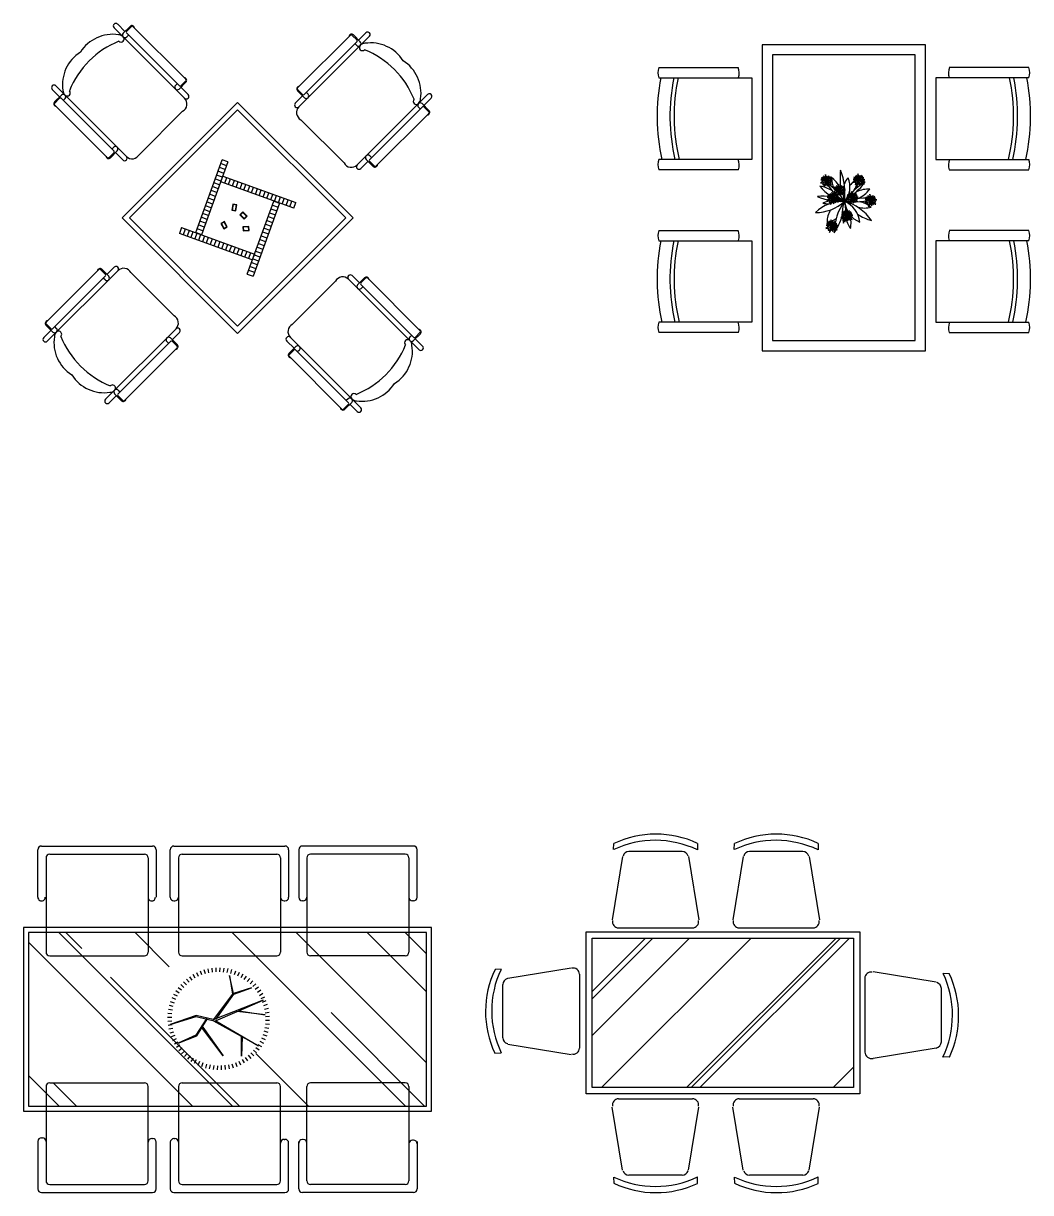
# Model space of a CAD drawing. Header units: millimetres. Extents: x 42 to 19556, y 853 to 17555.
# Drawn here: x 7115 to 12050, y 11644 to 17375 of the extents above; entities that cross this region are included whole.
import ezdxf

# ---------------------------------------------------------------- set-up
doc = ezdxf.new("R2010")
doc.units = ezdxf.units.MM

msp = doc.modelspace()

# ---------------------------------------------------------------- hatches: boundary and pattern name
at = {"true_color": 0x000000}
h = msp.add_hatch(dxfattribs=at)
h.set_pattern_fill('AR-RROOF', color=18, scale=600, angle=-45, style=0)
h.set_pattern_definition([(315, (26861.5, 62923.3), (1357.645, -509.117), [9000, -1200, 3000, -600]), (315, (27637.9, 62571.2), (140.007, 988.535), [1800, -198, 3600, -450]), (315, (27434.25, 63071.8), (2490.43, -1921.9162), [4800, -840, 2400, -600])])
h.paths.add_polyline_path([(7140.4, 12068.5), (9090.4, 12068.5), (9090.4, 12918.5), (7140.4, 12918.5)])
h = msp.add_hatch(dxfattribs=at)
h.set_pattern_fill('AR-RROOF', color=18, scale=20, angle=45, style=0)
h.set_pattern_definition([(45, (-17254.35, 23334.4), (431.052, 1149.473), [7620, -1016, 2540, -508]), (45, (-16956.2, 23991.7), (-836.96, 118.54), [1524, -167.64, 3048, -381]), (45, (-17380.07, 23819.3), (1627.2224, 2108.564), [4064, -711.2, 2032, -508])])
h.paths.add_polyline_path([(9902.2, 12891.7), (9902.2, 12158.8), (11183, 12158.8), (11183, 12891.7)])

# ---------------------------------------------------------------- linework, layer by layer
at = {"color": 18, "true_color": 0x000000}
for p, q in [((7577.3, 17371), (7613.2, 17335.1)), ((7905.1, 17007.9), (7559.6, 17353.4)), ((7604.3, 17326.3), (7638.3, 17360.2)), ((7620.4, 17335), (7645.1, 17359.7)), ((7879.6, 17068.7), (7620.4, 17327.9)), ((7622, 17308.6), (7630.9, 17317.4)), ((7911.5, 17100.5), (7652.2, 17359.7)), ((8459, 17058.5), (8718.2, 17317.7)), ((8465.3, 16965.8), (8810.8, 17311.3)), ((8750, 17293), (8725.2, 17317.7)), ((8766, 17284.3), (8732.1, 17318.2)), ((8793.1, 17329), (8757.2, 17293.1)), ((8490.8, 17026.6), (8750, 17285.9)), ((8748.4, 17266.6), (8739.5, 17275.4)), ((10229, 17157.7), (10618.4, 17157.7)), ((12041.3, 17157.7), (11651.9, 17157.7)), ((7860.3, 17070.3), (7869.2, 17079.2)), ((7878, 17052.6), (7912, 17086.6)), ((7886.7, 17068.7), (7911.5, 17093.5)), ((10228.3, 17107.7), (10684.4, 17107.7)), ((10684.4, 17107.7), (10684.4, 16707.7)), ((11585.9, 17107.7), (11585.9, 16707.7)), ((12042, 17107.7), (11585.9, 17107.7)), ((7257, 17050.7), (7292.9, 17014.8)), ((7301.7, 17023.6), (7267.8, 16989.7)), ((7620.2, 16722.9), (7274.6, 17068.4)), ((7922.8, 17025.6), (7886.9, 17061.5)), ((8492.4, 17010.6), (8458.5, 17044.5)), ((8483.7, 17026.6), (8459, 17051.4)), ((8510.1, 17028.3), (8501.2, 17037.1)), ((8750.3, 16680.9), (9095.8, 17026.4)), ((7293, 17007.6), (7268.3, 16982.8)), ((7527.5, 16716.5), (7268.3, 16975.7)), ((7559.4, 16748.4), (7300.1, 17007.6)), ((7319.4, 17005.9), (7310.6, 16997.1)), ((8165, 16986.7), (7599.3, 16421)), ((8730.6, 16421), (8165, 16986.7)), ((8447.7, 16983.5), (8483.6, 17019.4)), ((8811.1, 16706.3), (9070.3, 16965.6)), ((9051, 16964), (9059.9, 16955.1)), ((9068.7, 16981.6), (9102.6, 16947.7)), ((9077.4, 16965.6), (9102.2, 16940.8)), ((9113.5, 17008.7), (9077.5, 16972.8)), ((7683.8, 16732.5), (7895.5, 16944.2)), ((8843, 16674.5), (9102.2, 16933.8)), ((8475, 16902.2), (8686.7, 16690.5)), ((7559.4, 16741.3), (7534.6, 16716.5)), ((7575.4, 16750), (7541.5, 16716)), ((7557.7, 16767.7), (7548.9, 16758.8)), ((7602.5, 16705.2), (7566.6, 16741.1)), ((7959.5, 16349.2), (8089.5, 16706.3)), ((8117.7, 16696), (7987.7, 16338.9)), ((8110.8, 16677.2), (8082.6, 16687.5)), ((8117.7, 16696), (8089.5, 16706.3)), ((8768, 16663.2), (8803.9, 16699.1)), ((8795.1, 16708), (8829, 16674)), ((8811.1, 16699.3), (8835.9, 16674.5)), ((8812.8, 16725.6), (8821.6, 16716.8)), ((10684.4, 16707.7), (10229.1, 16707.7)), ((11585.9, 16707.7), (12041.2, 16707.7)), ((8090.3, 16620.8), (8062.1, 16631.1)), ((8097.1, 16639.6), (8068.9, 16649.9)), ((8104, 16658.4), (8075.8, 16668.7)), ((8082.9, 16598.3), (8093.1, 16626.5)), ((8093.1, 16626.5), (8450.2, 16496.5)), ((8101.7, 16591.5), (8111.9, 16619.7)), ((10618.9, 16657.7), (10228.2, 16657.7)), ((11651.3, 16657.7), (12042, 16657.7)), ((8069.8, 16564.5), (8041.6, 16574.7)), ((8076.6, 16583.3), (8048.4, 16593.5)), ((8083.4, 16602.1), (8055.3, 16612.3)), ((8439.9, 16468.3), (8082.9, 16598.3)), ((8120.4, 16584.6), (8130.7, 16612.8)), ((8139.2, 16577.8), (8149.5, 16606)), ((8158, 16570.9), (8168.3, 16599.1)), ((8176.8, 16564.1), (8187.1, 16592.3)), ((8195.6, 16557.3), (8205.9, 16585.5)), ((8214.4, 16550.4), (8224.7, 16578.6)), ((8233.2, 16543.6), (8243.5, 16571.8)), ((8252, 16536.7), (8262.3, 16564.9)), ((8049.2, 16508.1), (8021.1, 16518.3)), ((8056.1, 16526.9), (8027.9, 16537.1)), ((8062.9, 16545.7), (8034.7, 16555.9)), ((8270.8, 16529.9), (8281.1, 16558.1)), ((8289.6, 16523.1), (8299.9, 16551.3)), ((8308.4, 16516.2), (8318.6, 16544.4)), ((8327.2, 16509.4), (8337.4, 16537.6)), ((8346, 16502.5), (8356.2, 16530.7)), ((8364.8, 16495.7), (8375, 16523.9)), ((8383.6, 16488.9), (8393.8, 16517)), ((8402.4, 16482), (8412.6, 16510.2)), ((8028.7, 16451.7), (8000.5, 16462)), ((8035.6, 16470.5), (8007.4, 16480.8)), ((8042.4, 16489.3), (8014.2, 16499.6)), ((8141.6, 16488.6), (8136.4, 16459)), ((8136.4, 16459), (8156.1, 16455.6)), ((8143.2, 16486.3), (8138.7, 16460.6)), ((8138.7, 16460.6), (8154.5, 16457.9)), ((8161.3, 16485.1), (8141.6, 16488.6)), ((8159, 16483.5), (8143.2, 16486.3)), ((8154.5, 16457.9), (8159, 16483.5)), ((8156.1, 16455.6), (8161.3, 16485.1)), ((8189.9, 16450.3), (8175.8, 16436.2)), ((8189.9, 16447.5), (8178.6, 16436.2)), ((8211.1, 16429.1), (8189.9, 16450.3)), ((8208.3, 16429.1), (8189.9, 16447.5)), ((8212.3, 16146), (8342.2, 16503.1)), ((8370.4, 16492.9), (8240.4, 16135.8)), ((8321.7, 16446.7), (8349.9, 16436.5)), ((8328.5, 16465.5), (8356.7, 16455.3)), ((8335.4, 16484.3), (8363.6, 16474.1)), ((8342.2, 16503.1), (8370.4, 16492.9)), ((8421.1, 16475.2), (8431.4, 16503.4)), ((8439.9, 16468.3), (8450.2, 16496.5)), ((7599.3, 16421), (8165, 15855.3)), ((8008.2, 16395.3), (7980, 16405.6)), ((8015, 16414.1), (7986.9, 16424.4)), ((8021.9, 16432.9), (7993.7, 16443.2)), ((8100.1, 16403.5), (8082.5, 16394.1)), ((8082.5, 16394.1), (8096.7, 16367.6)), ((8099.3, 16400.8), (8085.2, 16393.3)), ((8085.2, 16393.3), (8097.5, 16370.4)), ((8111.6, 16377.9), (8099.3, 16400.8)), ((8114.3, 16377.1), (8100.1, 16403.5)), ((8165, 15855.3), (8730.6, 16421)), ((8175.8, 16436.2), (8197, 16415)), ((8178.6, 16436.2), (8197, 16417.8)), ((8197, 16417.8), (8208.3, 16429.1)), ((8197, 16415), (8211.1, 16429.1)), ((8301.2, 16390.4), (8329.4, 16380.1)), ((8308, 16409.2), (8336.2, 16398.9)), ((8314.9, 16428), (8343.1, 16417.7)), ((7890, 16373.7), (7879.7, 16345.5)), ((8236.8, 16215.6), (7879.7, 16345.5)), ((7890, 16373.7), (8247, 16243.8)), ((7908.8, 16366.9), (7898.5, 16338.7)), ((7927.6, 16360.1), (7917.3, 16331.9)), ((7946.3, 16353.2), (7936.1, 16325)), ((7965.1, 16346.4), (7954.9, 16318.2)), ((7987.7, 16338.9), (7959.5, 16349.2)), ((7994.5, 16357.7), (7966.3, 16368)), ((8001.4, 16376.5), (7973.2, 16386.8)), ((7983.9, 16339.5), (7973.7, 16311.3)), ((8002.7, 16332.7), (7992.5, 16304.5)), ((8096.7, 16367.6), (8114.3, 16377.1)), ((8097.5, 16370.4), (8111.6, 16377.9)), ((8219.9, 16379.4), (8189.9, 16377.2)), ((8189.9, 16377.2), (8191.4, 16357.2)), ((8191.4, 16357.2), (8221.3, 16359.4)), ((8218, 16377.2), (8192.1, 16375.3)), ((8192.1, 16375.3), (8193.3, 16359.4)), ((8193.3, 16359.4), (8219.2, 16361.3)), ((8219.2, 16361.3), (8218, 16377.2)), ((8221.3, 16359.4), (8219.9, 16379.4)), ((8280.7, 16334), (8308.8, 16323.7)), ((8287.5, 16352.8), (8315.7, 16342.5)), ((8294.3, 16371.6), (8322.5, 16361.3)), ((10229, 16359.7), (10618.4, 16359.7)), ((12041.3, 16359.7), (11651.9, 16359.7)), ((8021.5, 16325.9), (8011.3, 16297.7)), ((8040.3, 16319), (8030.1, 16290.8)), ((8059.1, 16312.2), (8048.8, 16284)), ((8077.9, 16305.3), (8067.6, 16277.1)), ((8096.7, 16298.5), (8086.4, 16270.3)), ((8115.5, 16291.6), (8105.2, 16263.5)), ((8134.3, 16284.8), (8124, 16256.6)), ((8153.1, 16278), (8142.8, 16249.8)), ((8260.1, 16277.6), (8288.3, 16267.3)), ((8267, 16296.4), (8295.2, 16286.1)), ((8273.8, 16315.2), (8302, 16304.9)), ((10228.3, 16309.7), (10684.4, 16309.7)), ((10684.4, 16309.7), (10684.4, 15909.7)), ((12042, 16309.7), (11585.9, 16309.7)), ((11585.9, 16309.7), (11585.9, 15909.7)), ((8171.9, 16271.1), (8161.6, 16242.9)), ((8190.7, 16264.3), (8180.4, 16236.1)), ((8209.5, 16257.4), (8199.2, 16229.3)), ((8228.3, 16250.6), (8218, 16222.4)), ((8247, 16243.8), (8236.8, 16215.6)), ((8239.6, 16221.2), (8267.8, 16211)), ((8246.5, 16240), (8274.6, 16229.8)), ((8253.3, 16258.8), (8281.5, 16248.5)), ((7485.5, 16169), (7226.3, 15909.8)), ((7578.1, 16162.7), (7232.6, 15817.2)), ((7517.3, 16144.3), (7492.5, 16169)), ((7533.3, 16135.6), (7499.4, 16169.5)), ((7560.4, 16180.4), (7524.5, 16144.4)), ((8219.1, 16164.8), (8247.3, 16154.6)), ((8225.9, 16183.6), (8254.1, 16173.4)), ((8232.8, 16202.4), (8261, 16192.2)), ((7517.3, 16137.2), (7258.1, 15878)), ((7515.7, 16117.9), (7506.8, 16126.7)), ((7853.5, 15941.4), (7641.7, 16153.1)), ((8212.3, 16146), (8240.4, 16135.8)), ((8644.6, 16111), (8432.9, 15899.3)), ((8708.3, 16120.7), (9053.8, 15775.2)), ((8725.9, 16138.3), (8761.9, 16102.4)), ((8753, 16093.6), (8787, 16127.5)), ((8769.1, 16102.3), (8793.8, 16127)), ((8800.9, 16127), (9060.1, 15867.8)), ((8769.1, 16095.2), (9028.3, 15836)), ((8770.7, 16075.9), (8779.5, 16084.7)), ((7259.7, 15861.9), (7225.8, 15895.9)), ((7251, 15878), (7226.3, 15902.7)), ((7277.4, 15879.6), (7268.6, 15888.4)), ((7863.1, 15877.7), (7517.6, 15532.2)), ((10684.4, 15909.7), (10229.1, 15909.7)), ((11585.9, 15909.7), (12041.2, 15909.7)), ((7215, 15834.8), (7250.9, 15870.8)), ((7837.6, 15816.9), (7578.4, 15557.7)), ((7836, 15833), (7870, 15799)), ((7844.7, 15816.9), (7869.5, 15792.2)), ((7880.8, 15860.1), (7844.8, 15824.1)), ((8405.6, 15818), (8441.6, 15782.1)), ((8423.3, 15835.7), (8768.8, 15490.2)), ((9009, 15837.6), (9017.8, 15846.5)), ((9026.7, 15820), (9060.6, 15853.9)), ((9035.4, 15836), (9060.1, 15860.8)), ((9071.5, 15792.9), (9035.5, 15828.8)), ((10618.9, 15859.7), (10228.2, 15859.7)), ((11651.3, 15859.7), (12042, 15859.7)), ((7869.5, 15785.1), (7610.3, 15525.9)), ((7818.3, 15815.3), (7827.2, 15806.5)), ((8450.4, 15790.9), (8416.5, 15757)), ((8441.7, 15774.9), (8417, 15750.1)), ((8448.8, 15774.9), (8708, 15515.7)), ((8468.1, 15773.2), (8459.2, 15764.4)), ((8417, 15743), (8676.2, 15483.8)), ((7535.3, 15514.5), (7571.2, 15550.5)), ((7562.4, 15559.3), (7596.3, 15525.4)), ((7578.4, 15550.6), (7603.2, 15525.9)), ((7580.1, 15577), (7588.9, 15568.1)), ((8706.4, 15535), (8697.6, 15526.1)), ((8708, 15508.6), (8683.3, 15483.8)), ((8724.1, 15517.3), (8690.1, 15483.3)), ((8751.2, 15472.5), (8715.2, 15508.4)), ((10006.9, 13325.2), (10007.9, 13354.7)), ((10418.9, 13355.8), (10417.8, 13324.1)), ((10598, 13325.2), (10599.1, 13354.7)), ((11010.1, 13355.8), (11009, 13324.1)), ((7186.3, 13091.8), (7186.3, 13324.8)), ((7204.3, 13342.8), (7748.3, 13342.8)), ((7244.3, 13302.8), (7708.3, 13302.8)), ((7766.3, 13324.8), (7766.3, 13091.8)), ((7835, 13091.8), (7835, 13324.8)), ((7853, 13342.8), (8397, 13342.8)), ((7893, 13302.8), (8357, 13302.8)), ((8415, 13324.8), (8415, 13091.8)), ((8464.4, 13324.8), (8464.4, 13091.8)), ((9026.4, 13342.8), (8482.4, 13342.8)), ((8986.4, 13302.8), (8522.4, 13302.8)), ((9044.4, 13091.8), (9044.4, 13324.8)), ((10343.2, 13316.3), (10081.9, 13316.3)), ((10934.3, 13316.3), (10673.1, 13316.3)), ((7226.3, 13284.8), (7226.3, 12822.8)), ((7726.3, 13284.8), (7726.3, 12822.8)), ((7875, 13284.8), (7875, 12822.8)), ((8375, 13284.8), (8375, 12822.8)), ((8504.4, 13284.8), (8504.4, 12822.8)), ((9004.4, 13284.8), (9004.4, 12822.8)), ((10050.5, 13291.3), (10000.1, 12981.6)), ((10374.5, 13291.3), (10424.9, 12981.6)), ((10641.7, 13291.3), (10591.3, 12981.6)), ((10965.7, 13291.3), (11016.1, 12981.6)), ((7204.3, 13073.8), (7208.3, 13073.8)), ((7744.3, 13073.8), (7748.3, 13073.8)), ((7853, 13073.8), (7857, 13073.8)), ((8393, 13073.8), (8397, 13073.8)), ((8486.4, 13073.8), (8482.4, 13073.8)), ((9026.4, 13073.8), (9022.4, 13073.8)), ((9115.4, 12943.5), (7115.4, 12943.5)), ((7115.4, 12943.5), (7115.4, 12043.5)), ((9090.4, 12918.5), (7140.4, 12918.5)), ((7140.4, 12918.5), (7140.4, 12068.5)), ((9090.4, 12068.5), (9090.4, 12918.5)), ((9115.4, 12043.5), (9115.4, 12943.5)), ((10031.3, 12941.5), (10393.8, 12941.5)), ((10622.4, 12941.5), (10985, 12941.5)), ((7244.3, 12804.8), (7708.3, 12804.8)), ((7893, 12804.8), (8357, 12804.8)), ((8986.4, 12804.8), (8522.4, 12804.8)), ((7973.3, 12703.9), (7964.7, 12722)), ((7989.9, 12711), (7982.7, 12729.7)), ((8007, 12716.8), (8001.3, 12736)), ((8024.5, 12721.3), (8020.4, 12740.8)), ((8042.3, 12724.3), (8039.7, 12744.1)), ((8060.3, 12725.9), (8059.3, 12745.9)), ((8078.3, 12726.1), (8078.9, 12746.1)), ((8096.4, 12724.9), (8098.5, 12744.8)), ((8114.2, 12722.3), (8117.9, 12742)), ((8131.8, 12718.3), (8137, 12737.6)), ((8149.1, 12712.9), (8155.8, 12731.8)), ((8165.8, 12706.2), (8174, 12724.5)), ((9455.7, 12739.5), (9426.1, 12738.4)), ((9489.5, 12695.8), (9799.2, 12746.2)), ((11587.9, 12676.1), (11278.3, 12726.5)), ((7913.9, 12663.2), (7900.2, 12677.8)), ((7927.5, 12675.1), (7915, 12690.7)), ((7942, 12685.9), (7930.7, 12702.4)), ((7957.3, 12695.5), (7947.3, 12712.9)), ((8124.5, 12709), (8140.5, 12616)), ((8144.1, 12619.6), (8124.5, 12709)), ((8182, 12698.2), (8191.6, 12715.8)), ((8197.5, 12689), (8208.5, 12705.7)), ((8212.3, 12678.5), (8224.5, 12694.4)), ((8226.2, 12667), (8239.6, 12681.8)), ((8239.1, 12654.4), (8253.6, 12668.1)), ((9464.5, 12403.1), (9464.5, 12664.4)), ((9839.3, 12715.1), (9839.3, 12352.5)), ((11238.1, 12695.4), (11238.1, 12332.8)), ((11621.8, 12719.8), (11651.4, 12718.7)), ((7870.1, 12606.2), (7852.5, 12615.8)), ((7879.3, 12621.7), (7862.6, 12632.6)), ((7889.8, 12636.4), (7873.9, 12648.6)), ((7901.3, 12650.3), (7886.5, 12663.7)), ((8140.5, 12616), (8045.9, 12490.9)), ((8058.4, 12492.7), (8145.9, 12616)), ((8233.4, 12648.2), (8144.1, 12619.6)), ((8145.9, 12616), (8233.4, 12648.2)), ((8251, 12640.8), (8266.5, 12653.3)), ((8261.8, 12626.3), (8278.3, 12637.6)), ((8271.4, 12611), (8288.7, 12621)), ((11613, 12383.5), (11613, 12644.8)), ((7850, 12556), (7830.7, 12561.2)), ((7855.3, 12573.2), (7836.5, 12579.9)), ((7862.1, 12590), (7843.8, 12598.2)), ((8290.6, 12587.4), (8045.9, 12490.9)), ((8171.4, 12535.6), (8290.6, 12587.4)), ((8279.8, 12595), (8297.8, 12603.6)), ((8286.9, 12578.4), (8305.6, 12585.6)), ((8292.7, 12561.3), (8311.9, 12567)), ((7842.2, 12502.5), (7822.2, 12503)), ((7843.4, 12520.5), (7823.5, 12522.6)), ((7846, 12538.4), (7826.3, 12542.1)), ((7962, 12512.4), (7835.2, 12467.7)), ((7835.2, 12467.7), (7962, 12507)), ((8013.7, 12499.9), (7960.2, 12415.9)), ((8045.9, 12492.7), (7962, 12512.4)), ((7962, 12507), (8056.6, 12483.8)), ((7965.5, 12412.3), (8015.5, 12494.5)), ((8056.6, 12485.6), (8162.1, 12531.5)), ((8299.5, 12515.9), (8162.1, 12531.5)), ((8171.4, 12535.6), (8299.5, 12515.9)), ((8297.1, 12543.8), (8316.7, 12547.9)), ((8300.1, 12526), (8320, 12528.6)), ((8301.8, 12508), (8321.7, 12509)), ((7842.4, 12484.4), (7822.4, 12483.4)), ((7844, 12466.5), (7824.2, 12463.9)), ((7847, 12448.7), (7827.5, 12444.5)), ((8094.1, 12314), (7988.7, 12455.2)), ((7994.1, 12455.2), (8094.1, 12314)), ((8183.4, 12409.8), (8047.7, 12483.8)), ((8058.4, 12485.6), (8267.3, 12364)), ((8294.2, 12436.5), (8313.5, 12431.3)), ((8298.2, 12454.1), (8317.8, 12450.4)), ((8300.8, 12471.9), (8320.7, 12469.8)), ((8302, 12490), (8322, 12489.4)), ((7851.5, 12431.1), (7832.3, 12425.5)), ((7857.3, 12414), (7838.6, 12406.9)), ((7864.4, 12397.4), (7846.3, 12388.8)), ((7872.8, 12381.4), (7855.4, 12371.5)), ((7960.2, 12415.9), (7874.4, 12376.6)), ((7874.4, 12376.6), (7965.5, 12412.3)), ((8183.4, 12312.2), (8183.4, 12409.8)), ((8187.6, 12407.5), (8183.4, 12312.2)), ((8267.3, 12364), (8187.6, 12407.5)), ((8274.1, 12386.3), (8291.6, 12376.7)), ((8282.1, 12402.4), (8300.3, 12394.3)), ((8288.8, 12419.2), (8307.6, 12412.5)), ((7882.4, 12366.2), (7865.9, 12354.8)), ((7893.2, 12351.7), (7877.6, 12339.1)), ((7905.1, 12338.1), (7890.5, 12324.3)), ((7918, 12325.5), (7904.6, 12310.6)), ((8230.2, 12329.2), (8244, 12314.7)), ((8242.8, 12342.1), (8257.7, 12328.7)), ((8254.4, 12356), (8270.2, 12343.8)), ((8264.8, 12370.7), (8281.6, 12359.8)), ((9425, 12327.4), (9456.8, 12328.5)), ((9489.5, 12371.8), (9799.2, 12321.4)), ((11587.9, 12352.1), (11278.3, 12301.7)), ((7931.9, 12313.9), (7919.7, 12298.1)), ((7946.6, 12303.5), (7935.7, 12286.7)), ((7962.1, 12294.2), (7952.5, 12276.7)), ((7978.3, 12286.2), (7970.1, 12267.9)), ((7995.1, 12279.5), (7988.4, 12260.7)), ((8012.3, 12274.1), (8007.1, 12254.8)), ((8029.9, 12270.1), (8026.2, 12250.5)), ((8047.8, 12267.5), (8045.7, 12247.6)), ((8065.8, 12266.3), (8065.3, 12246.3)), ((8083.9, 12266.5), (8084.9, 12246.6)), ((8101.8, 12268.2), (8104.4, 12248.3)), ((8119.6, 12271.2), (8123.8, 12251.6)), ((8137.2, 12275.6), (8142.8, 12256.4)), ((8154.3, 12281.4), (8161.4, 12262.7)), ((8170.9, 12288.5), (8179.5, 12270.5)), ((8186.9, 12296.9), (8196.8, 12279.6)), ((8202.1, 12306.5), (8213.4, 12290)), ((8216.6, 12317.3), (8229.2, 12301.8)), ((11652.5, 12307.8), (11620.7, 12308.9)), ((7226.3, 12164.2), (7226.3, 11702.2)), ((7244.3, 12182.2), (7708.3, 12182.2)), ((7726.3, 11702.2), (7726.3, 12164.2)), ((7875, 12164.2), (7875, 11702.2)), ((7893, 12182.2), (8357, 12182.2)), ((8375, 11702.2), (8375, 12164.2)), ((8504.4, 11702.2), (8504.4, 12164.2)), ((8986.4, 12182.2), (8522.4, 12182.2)), ((9004.4, 12164.2), (9004.4, 11702.2)), ((10031.3, 12103.9), (10393.8, 12103.9)), ((10622.4, 12103.9), (10985, 12103.9)), ((7115.4, 12043.5), (9115.4, 12043.5)), ((7140.4, 12068.5), (9090.4, 12068.5)), ((10050.5, 11754.1), (10000.1, 12063.8)), ((10374.5, 11754.1), (10424.9, 12063.8)), ((10641.7, 11754.1), (10591.3, 12063.8)), ((10965.7, 11754.1), (11016.1, 12063.8)), ((7186.3, 11895.2), (7186.3, 11662.2)), ((7204.4, 11913.1), (7208.4, 11913.1)), ((7744.4, 11909.5), (7748.4, 11909.5)), ((7766.3, 11662.2), (7766.3, 11895.2)), ((7835, 11895.2), (7835, 11662.2)), ((7853.1, 11908.8), (7857.1, 11908.8)), ((8393.1, 11905.2), (8397.1, 11905.2)), ((8415, 11662.2), (8415, 11895.2)), ((8464.4, 11662.2), (8464.4, 11895.2)), ((8486.5, 11904.6), (8482.5, 11904.6)), ((9026.5, 11901), (9022.5, 11901)), ((9044.4, 11895.2), (9044.4, 11662.2)), ((10006.9, 11720.2), (10007.9, 11690.7)), ((10343.2, 11729.1), (10081.9, 11729.1)), ((10418.9, 11689.6), (10417.8, 11721.3)), ((10598, 11720.2), (10599.1, 11690.7)), ((10934.3, 11729.1), (10673.1, 11729.1)), ((11010.1, 11689.6), (11009, 11721.3)), ((7204.3, 11644.2), (7748.3, 11644.2)), ((7244.3, 11684.2), (7708.3, 11684.2)), ((7853, 11644.2), (8397, 11644.2)), ((7893, 11684.2), (8357, 11684.2)), ((9026.4, 11644.2), (8482.4, 11644.2)), ((8986.4, 11684.2), (8522.4, 11684.2))]:
    msp.add_line(p, q, dxfattribs=at)
for points in [[(11535.1, 17269.9), (10735.1, 17269.9), (10735.1, 15769.9), (11535.1, 15769.9)], [(11485.1, 17219.9), (10785.1, 17219.9), (10785.1, 15819.9), (11485.1, 15819.9)], [(8165, 15890.7), (8695.3, 16421), (8165, 16951.4), (7634.6, 16421)], [(9872.2, 12921.7), (11213, 12921.7), (11213, 12128.8), (9872.2, 12128.8)], [(9902.2, 12891.7), (11183, 12891.7), (11183, 12158.8), (9902.2, 12158.8)]]:
    msp.add_lwpolyline(points, close=True, dxfattribs=at)
for centre, radius, start, end in [((7568.4, 17362.2), 12.5, 45.0051, 225.0051), ((7647.1, 17351.4), 12.5, 4.46931, 135.0051), ((7553.1, 17133.6), 187.5, 81.33147, 147.78906), ((7579.2, 17283.4), 35.6, 45.0051, 86.3577), ((7593.7, 17298), 15, 225.0051, 45.0051), ((7613.2, 17317.4), 12.5, 135.0051, 315.0051), ((7623.9, 17331.4), 5, 135.0051, 225.0051), ((7648.7, 17356.2), 5, 45.0051, 135.0051), ((8723.3, 17309.4), 12.5, 45.0051, 175.45707), ((8721.7, 17314.2), 5, 45.0051, 135.0051), ((8802, 17320.2), 12.5, 315.0051, 135.0051), ((7748.9, 16879.1), 440.6, 112.10018, 157.91003), ((8757.2, 17275.4), 12.5, 225.0051, 45.0051), ((8746.4, 17289.4), 5, 315.0051, 45.0051), ((8776.6, 17256), 15, 135.0051, 315.0051), ((8791.2, 17241.4), 35.6, 93.5955, 135.0051), ((8817.3, 17091.6), 187.5, 32.21699, 98.70363), ((7494.4, 17074.9), 187.5, 122.21699, 188.70363), ((8621.5, 16837.1), 440.6, 22.10018, 67.91003), ((8876, 17032.9), 187.5, 351.33147, 57.78906), ((10302.4, 17131.7), 77.9, 160.45349, 197.9116), ((10544.8, 17132.4), 77.9, 342.27744, 19.7376), ((11725.5, 17132.4), 77.9, 160.2624, 197.72256), ((11967.9, 17131.7), 77.9, 342.0884, 19.54651), ((7903.1, 17095.4), 12.5, 315.0051, 85.45708), ((7907.9, 17097), 5, 315.0051, 45.0051), ((11203.9, 16920), 983.9, 168.99821, 192.45616), ((11217.3, 16920), 933.9, 168.40125, 193.13464), ((11217.3, 16920), 913.9, 168.14378, 193.42739), ((11053, 16920), 913.9, 346.57261, 11.85622), ((11053, 16920), 933.9, 346.86536, 11.59875), ((11066.4, 16920), 983.9, 347.54384, 11.00179), ((7265.8, 17059.5), 12.5, 45.0051, 225.0051), ((7310.6, 17014.8), 12.5, 315.0051, 135.0051), ((7344.6, 17048.8), 35.6, 183.5955, 225.0051), ((7330, 17034.2), 15, 225.0051, 45.0051), ((7869.2, 17061.5), 12.5, 135.0051, 315.0051), ((7883.2, 17072.2), 5, 225.0051, 315.0051), ((7913.9, 17016.7), 12.5, 225.0051, 45.0051), ((8467.3, 17053.4), 12.5, 94.4693, 225.0051), ((8462.5, 17054.9), 5, 135.0051, 225.0051), ((8487.2, 17030.2), 5, 225.0051, 315.0051), ((8501.2, 17019.4), 12.5, 225.0051, 45.0051), ((9104.6, 17017.6), 12.5, 315.0051, 135.0051), ((7276.6, 16980.8), 12.5, 135.0051, 265.45707), ((7271.8, 16979.3), 5, 135.0051, 225.0051), ((7296.6, 17004), 5, 45.0051, 135.0051), ((7876.8, 16979.6), 40, 297.84757, 45.0051), ((8456.5, 16974.7), 12.5, 135.0051, 315.0051), ((8493.6, 16937.5), 40, 135.0051, 242.17106), ((9040.4, 16992.2), 15, 135.0051, 315.0051), ((9059.9, 16972.8), 12.5, 45.0051, 225.0051), ((9025.8, 17006.8), 35.6, 315.0051, 356.3577), ((9073.9, 16962.1), 5, 45.0051, 135.0051), ((9093.8, 16938.9), 12.5, 274.46931, 45.0051), ((9098.6, 16937.3), 5, 315.0051, 45.0051), ((7566.6, 16758.8), 12.5, 315.0051, 135.0051), ((7555.8, 16744.8), 5, 315.0051, 45.0051), ((7532.6, 16724.9), 12.5, 184.4693, 315.0051), ((7531.1, 16720.1), 5, 225.0051, 315.0051), ((7611.3, 16714.1), 12.5, 225.0051, 45.0051), ((7648.4, 16751.2), 40, 225.0051, 332.17106), ((8722, 16709.2), 40, 207.84757, 315.0051), ((8759.2, 16672), 12.5, 135.0051, 315.0051), ((8803.9, 16716.8), 12.5, 45.0051, 225.0051), ((8814.7, 16702.8), 5, 135.0051, 225.0051), ((8837.9, 16682.9), 12.5, 225.0051, 355.45708), ((10302.4, 16681.4), 77.9, 160.2624, 197.72256), ((10544.8, 16681.4), 77.9, 342.27744, 19.7376), ((11725.5, 16681.4), 77.9, 160.2624, 197.72256), ((11967.9, 16681.4), 77.9, 342.27744, 19.7376), ((8839.4, 16678.1), 5, 225.0051, 315.0051), ((11078.5, 16650), 55.1, 211.28949, 237.55206), ((11001.9, 16574.9), 55.1, 31.28949, 57.55206), ((11016.7, 16601), 32.3, 4.47628, 53.76342), ((11068.1, 16629.6), 32.3, 184.47628, 205.35573), ((11104.1, 16625.8), 59.5, 172.30088, 189.71393), ((10990, 16611.5), 59.5, 352.30088, 22.02555), ((11068.3, 16612.3), 21.2, 138.05466, 156.71607), ((11033.2, 16617.7), 21.2, 318.05466, 24.46723), ((11009.5, 16666.4), 74.3, 302.08972, 323.74375), ((11108.9, 16559.6), 74.3, 122.08972, 143.74375), ((11080.7, 16600.9), 31.9, 124.96634, 145.81456), ((11030.7, 16629.6), 31.9, 331.30744, 355.38561), ((11233.6, 16633.5), 161.5, 184.47628, 205.35573), ((10977.1, 16490.6), 161.5, 4.47628, 53.76342), ((11414, 16614.8), 297.6, 172.30088, 189.71393), ((10843.2, 16543.1), 297.6, 352.30088, 22.02555), ((11296.9, 16490.4), 159.3, 124.96634, 145.81456), ((11215.7, 16645.9), 40.5, 217.80839, 258.79464), ((11175.9, 16581.4), 40.5, 60.60732, 78.79464), ((11046.8, 16633.7), 159.3, 331.30744, 355.38561), ((11237.5, 16652.7), 55.1, 211.28949, 237.55206), ((11160.8, 16577.6), 55.1, 31.28949, 57.55206), ((11227, 16632.3), 32.3, 184.47628, 205.35573), ((11175.7, 16603.7), 32.3, 4.47628, 53.76342), ((11263.1, 16628.6), 59.5, 172.30088, 189.71393), ((11148.9, 16614.2), 59.5, 352.30088, 22.02555), ((11227.2, 16615), 21.2, 138.05466, 156.71607), ((11192.1, 16620.4), 21.2, 318.05466, 24.46723), ((11168.4, 16669.2), 74.3, 302.08972, 323.74375), ((11267.8, 16562.3), 74.3, 122.08972, 143.74375), ((11239.6, 16603.7), 31.9, 124.96634, 145.81456), ((11189.6, 16632.3), 31.9, 331.30744, 355.38561), ((11177.4, 16701.7), 202.3, 217.80839, 258.79464), ((10978.3, 16379.2), 202.3, 60.60732, 78.79464), ((11021.1, 16632.9), 40.5, 269.15645, 313.43764), ((11048.4, 16563), 40.5, 89.15645, 133.43764), ((11026.6, 16554.7), 53.7, 65.37322, 94.46089), ((11044.8, 16657), 53.7, 245.37322, 274.46089), ((11056.8, 16643.2), 40.5, 217.80839, 258.79464), ((11017, 16578.7), 40.5, 60.60732, 78.79464), ((11041.5, 16566.8), 37.5, 78.46215, 111.54354), ((11035.2, 16638.4), 37.5, 258.46215, 268.29807), ((11051.9, 16583.8), 20, 145.6133, 182.65368), ((11029, 16602.6), 20, 278.55208, 306.30235), ((11094.1, 16571.5), 55.3, 144.66649, 178.96531), ((10993.7, 16604.5), 55.3, 324.66649, 343.95593), ((11079.1, 16591.7), 32.3, 158.55607, 197.25424), ((11018.1, 16593.9), 32.3, 338.55607, 17.25424), ((11069.4, 16532.8), 73.6, 82.53744, 106.15306), ((11058.5, 16676.5), 73.6, 262.53744, 286.15306), ((11074.3, 16606.1), 25.5, 185.89601, 246.10193), ((11038.6, 16580.2), 25.5, 5.89601, 66.10193), ((11036.3, 16557.9), 47.3, 34.27375, 74.50973), ((11085.2, 16597.6), 36.7, 195.54423, 214.46172), ((10902.6, 16360.1), 275.5, 31.28949, 57.55206), ((11286, 16735.7), 275.5, 211.28949, 237.55206), ((11018.7, 16582.7), 36.7, 350.74151, 11.17469), ((11073.2, 16584.8), 30.6, 88.59558, 113.61242), ((11088, 16630.1), 47.3, 236.31237, 254.50973), ((11049.7, 16634.1), 30.6, 293.44868, 322.2657), ((11068.6, 16629.1), 32.3, 258.71287, 281.75798), ((11055.5, 16571.9), 32.3, 52.47084, 74.98088), ((11090.2, 16507.5), 53.7, 65.37322, 94.46089), ((11080.6, 16531.5), 40.5, 60.60732, 78.79464), ((11120.4, 16596), 40.5, 217.80839, 258.79464), ((11142.1, 16602.8), 55.1, 211.28949, 237.55206), ((11065.4, 16527.7), 55.1, 31.28949, 57.55206), ((11131.6, 16582.4), 32.3, 184.47628, 205.35573), ((11080.3, 16553.8), 32.3, 4.47628, 53.76342), ((11167.7, 16578.7), 59.5, 172.30088, 189.71393), ((11053.6, 16564.3), 59.5, 352.30088, 22.02555), ((11131.8, 16565.1), 21.2, 138.05466, 156.71607), ((11096.8, 16570.5), 21.2, 318.05466, 24.46723), ((11073.1, 16619.3), 74.3, 302.08972, 323.74375), ((11172.4, 16512.4), 74.3, 122.08972, 143.74375), ((11144.3, 16553.8), 31.9, 124.96634, 145.81456), ((11094.3, 16582.4), 31.9, 331.30744, 355.38561), ((11136.7, 16537.6), 30.6, 88.59558, 113.61242), ((11113.3, 16586.9), 30.6, 293.44868, 322.2657), ((11234.6, 16547.1), 106, 138.05466, 156.71607), ((11059.3, 16574.1), 106, 318.05466, 24.46723), ((10940.8, 16817.9), 371.4, 302.08972, 323.74375), ((11437.6, 16283.5), 371.4, 122.08972, 143.74375), ((11180.1, 16635.6), 40.5, 269.15645, 313.43764), ((11207.3, 16565.8), 40.5, 89.15645, 133.43764), ((11185.5, 16557.4), 53.7, 65.37322, 94.46089), ((11203.7, 16659.8), 53.7, 245.37322, 274.46089), ((11200.4, 16569.5), 37.5, 78.46215, 111.54354), ((11194.1, 16641.1), 37.5, 258.46215, 268.29807), ((11210.9, 16586.5), 20, 145.6133, 182.65368), ((11188, 16605.3), 20, 278.55208, 306.30235), ((11253, 16574.3), 55.3, 144.66649, 178.96531), ((11152.6, 16607.2), 55.3, 324.66649, 343.95593), ((11259.1, 16409.6), 153, 88.59558, 113.61242), ((11141.9, 16656.2), 153, 293.44868, 322.2657), ((11238, 16594.4), 32.3, 158.55607, 197.25424), ((11177, 16596.7), 32.3, 338.55607, 17.25424), ((11228.4, 16535.5), 73.6, 82.53744, 106.15306), ((11217.4, 16679.2), 73.6, 262.53744, 286.15306), ((11233.2, 16608.9), 25.5, 185.89601, 246.10193), ((11197.6, 16583), 25.5, 5.89601, 66.10193), ((11195.3, 16560.7), 47.3, 34.27375, 74.50973), ((11244.1, 16600.3), 36.7, 195.54423, 214.46172), ((11177.6, 16585.5), 36.7, 350.74151, 11.17469), ((11232.1, 16587.5), 30.6, 88.59558, 113.61242), ((11247, 16632.9), 47.3, 236.31237, 254.50973), ((11208.6, 16636.8), 30.6, 293.44868, 322.2657), ((11227.6, 16631.9), 32.3, 258.71287, 281.75798), ((11214.5, 16574.6), 32.3, 52.47084, 74.98088), ((11026.3, 16259.3), 268.4, 65.37322, 94.46089), ((11117.2, 16770.8), 268.4, 245.37322, 274.46089), ((11100.6, 16319.4), 187.6, 78.46215, 111.54354), ((11052.9, 16546.9), 40.5, 269.15645, 313.43764), ((11080.1, 16477), 40.5, 89.15645, 133.43764), ((11058.4, 16468.7), 53.7, 65.37322, 94.46089), ((11076.6, 16571), 53.7, 245.37322, 274.46089), ((11088.6, 16557.2), 40.5, 217.80839, 258.79464), ((11048.8, 16492.7), 40.5, 60.60732, 78.79464), ((11073.2, 16480.8), 37.5, 78.46215, 111.54354), ((11067, 16552.4), 37.5, 258.46215, 268.29807), ((11110.3, 16564), 55.1, 211.28949, 237.55206), ((11033.6, 16488.9), 55.1, 31.28949, 57.55206), ((11083.7, 16497.8), 20, 145.6133, 182.65368), ((11048.5, 16515), 32.3, 4.47628, 53.76342), ((11099.8, 16543.6), 32.3, 184.47628, 205.35573), ((11125.8, 16485.5), 55.3, 144.66649, 178.96531), ((11135.9, 16539.8), 59.5, 172.30088, 189.71393), ((11021.8, 16525.5), 59.5, 352.30088, 22.02555), ((11110.8, 16505.7), 32.3, 158.55607, 197.25424), ((11049.9, 16507.9), 32.3, 338.55607, 17.25424), ((11100, 16526.3), 21.2, 138.05466, 156.71607), ((11065, 16531.7), 21.2, 318.05466, 24.46723), ((11041.3, 16580.4), 74.3, 302.08972, 323.74375), ((11140.6, 16473.6), 74.3, 122.08972, 143.74375), ((11101.2, 16446.8), 73.6, 82.53744, 106.15306), ((11090.3, 16590.5), 73.6, 262.53744, 286.15306), ((11106.1, 16520.1), 25.5, 185.89601, 246.10193), ((11070.4, 16494.2), 25.5, 5.89601, 66.10193), ((11068.1, 16471.9), 47.3, 34.27375, 74.50973), ((11084.7, 16585.7), 40.5, 269.15645, 313.43764), ((11111.9, 16515.9), 40.5, 89.15645, 133.43764), ((11108.4, 16609.8), 53.7, 245.37322, 274.46089), ((11112.5, 16514.9), 31.9, 124.96634, 145.81456), ((11050.5, 16496.7), 36.7, 350.74151, 11.17469), ((11062.5, 16543.6), 31.9, 331.30744, 355.38561), ((11105, 16519.6), 37.5, 78.46215, 111.54354), ((11098.8, 16591.2), 37.5, 258.46215, 268.29807), ((11104.9, 16498.8), 30.6, 88.59558, 113.61242), ((11119.8, 16544.1), 47.3, 236.31237, 254.50973), ((11081.5, 16548.1), 30.6, 293.44868, 322.2657), ((11100.4, 16543.1), 32.3, 258.71287, 281.75798), ((11115.5, 16536.6), 20, 145.6133, 182.65368), ((11092.6, 16555.4), 20, 278.55208, 306.30235), ((11087.3, 16485.9), 32.3, 52.47084, 74.98088), ((11157.6, 16524.4), 55.3, 144.66649, 178.96531), ((11057.2, 16557.3), 55.3, 324.66649, 343.95593), ((11142.6, 16544.5), 32.3, 158.55607, 197.25424), ((11081.6, 16546.7), 32.3, 338.55607, 17.25424), ((11133, 16485.6), 73.6, 82.53744, 106.15306), ((11122.1, 16629.3), 73.6, 262.53744, 286.15306), ((11137.8, 16558.9), 25.5, 185.89601, 246.10193), ((11102.2, 16533.1), 25.5, 5.89601, 66.10193), ((11099.9, 16510.7), 47.3, 34.27375, 74.50973), ((11148.8, 16550.4), 36.7, 195.54423, 214.46172), ((11082.3, 16535.6), 36.7, 350.74151, 11.17469), ((11151.6, 16583), 47.3, 236.31237, 254.50973), ((11132.2, 16582), 32.3, 258.71287, 281.75798), ((11119.1, 16524.7), 32.3, 52.47084, 74.98088), ((11240.5, 16149.7), 368.1, 82.53744, 106.15306), ((11185.9, 16868.2), 368.1, 262.53744, 286.15306), ((11148.3, 16549.4), 40.5, 269.15645, 313.43764), ((11175.5, 16479.6), 40.5, 89.15645, 133.43764), ((11153.7, 16471.2), 53.7, 65.37322, 94.46089), ((11171.9, 16573.5), 53.7, 245.37322, 274.46089), ((11184, 16559.7), 40.5, 217.80839, 258.79464), ((11144.1, 16495.2), 40.5, 60.60732, 78.79464), ((11168.6, 16483.3), 37.5, 78.46215, 111.54354), ((11162.3, 16554.9), 37.5, 258.46215, 268.29807), ((11205.7, 16566.5), 55.1, 211.28949, 237.55206), ((11129, 16491.4), 55.1, 31.28949, 57.55206), ((11179.1, 16500.3), 20, 145.6133, 182.65368), ((11143.9, 16517.5), 32.3, 4.47628, 53.76342), ((11195.2, 16546.1), 32.3, 184.47628, 205.35573), ((11221.2, 16488.1), 55.3, 144.66649, 178.96531), ((11120.8, 16521), 55.3, 324.66649, 343.95593), ((11231.3, 16542.3), 59.5, 172.30088, 189.71393), ((11117.1, 16528), 59.5, 352.30088, 22.02555), ((11206.2, 16508.2), 32.3, 158.55607, 197.25424), ((11145.2, 16510.4), 32.3, 338.55607, 17.25424), ((11195.4, 16528.8), 21.2, 138.05466, 156.71607), ((11160.3, 16534.2), 21.2, 318.05466, 24.46723), ((11236, 16476.1), 74.3, 122.08972, 143.74375), ((11136.6, 16583), 74.3, 302.08972, 323.74375), ((11196.6, 16449.3), 73.6, 82.53744, 106.15306), ((11185.7, 16593), 73.6, 262.53744, 286.15306), ((11163.5, 16474.4), 47.3, 34.27375, 74.50973), ((11201.4, 16522.6), 25.5, 185.89601, 246.10193), ((11165.8, 16496.8), 25.5, 5.89601, 66.10193), ((11212.3, 16514.1), 36.7, 195.54423, 214.46172), ((11207.9, 16517.5), 31.9, 124.96634, 145.81456), ((11145.8, 16499.3), 36.7, 350.74151, 11.17469), ((11157.8, 16546.1), 31.9, 331.30744, 355.38561), ((11200.3, 16501.3), 30.6, 88.59558, 113.61242), ((11176.8, 16550.6), 30.6, 293.44868, 322.2657), ((11215.2, 16546.7), 47.3, 236.31237, 254.50973), ((11195.8, 16545.6), 32.3, 258.71287, 281.75798), ((11182.7, 16488.4), 32.3, 52.47084, 74.98088), ((11238.3, 16536.3), 40.5, 269.15645, 313.43764), ((11265.6, 16466.5), 40.5, 89.15645, 133.43764), ((11243.8, 16458.1), 53.7, 65.37322, 94.46089), ((11262, 16560.4), 53.7, 245.37322, 274.46089), ((11274, 16546.6), 40.5, 217.80839, 258.79464), ((11234.2, 16482.1), 40.5, 60.60732, 78.79464), ((11258.7, 16470.2), 37.5, 78.46215, 111.54354), ((11252.4, 16541.8), 37.5, 258.46215, 268.29807), ((11219.1, 16478.3), 55.1, 31.28949, 57.55206), ((11295.7, 16553.4), 55.1, 211.28949, 237.55206), ((11234, 16504.4), 32.3, 4.47628, 53.76342), ((11285.3, 16533), 32.3, 184.47628, 205.35573), ((11311.3, 16474.9), 55.3, 144.66649, 178.96531), ((11321.3, 16529.2), 59.5, 172.30088, 189.71393), ((11207.2, 16514.9), 59.5, 352.30088, 22.02555), ((11296.3, 16495.1), 32.3, 158.55607, 197.25424), ((11235.3, 16497.3), 32.3, 338.55607, 17.25424), ((11285.5, 16515.7), 21.2, 138.05466, 156.71607), ((11250.4, 16521.1), 21.2, 318.05466, 24.46723), ((11326.1, 16463), 74.3, 122.08972, 143.74375), ((11226.7, 16569.9), 74.3, 302.08972, 323.74375), ((11286.6, 16436.2), 73.6, 82.53744, 106.15306), ((11275.7, 16579.9), 73.6, 262.53744, 286.15306), ((11291.5, 16509.5), 25.5, 185.89601, 246.10193), ((11255.8, 16483.7), 25.5, 5.89601, 66.10193), ((11253.5, 16461.3), 47.3, 34.27375, 74.50973), ((11297.9, 16504.4), 31.9, 124.96634, 145.81456), ((11247.9, 16533), 31.9, 331.30744, 355.38561), ((11290.4, 16488.2), 30.6, 88.59558, 113.61242), ((11266.9, 16537.5), 30.6, 293.44868, 322.2657), ((11272.7, 16475.3), 32.3, 52.47084, 74.98088), ((10999, 16650.1), 202.3, 269.15645, 313.43764), ((11135.1, 16300.9), 202.3, 89.15645, 133.43764), ((11069.2, 16677.7), 187.6, 258.46215, 268.29807), ((11153, 16404.6), 99.8, 145.6133, 182.65368), ((11060.8, 16516.6), 20, 278.55208, 306.30235), ((11025.5, 16518.5), 55.3, 324.66649, 343.95593), ((11117, 16511.6), 36.7, 195.54423, 214.46172), ((11363.7, 16343.3), 276.5, 144.66649, 178.96531), ((11117.6, 16408.2), 40.5, 60.60732, 78.79464), ((11157.5, 16472.7), 40.5, 217.80839, 258.79464), ((11288.6, 16444.1), 161.7, 158.55607, 197.25424), ((11179.2, 16479.5), 55.1, 211.28949, 237.55206), ((11102.5, 16404.3), 55.1, 31.28949, 57.55206), ((10983.7, 16455.3), 161.7, 338.55607, 17.25424), ((11117.4, 16430.4), 32.3, 4.47628, 53.76342), ((11168.7, 16459), 32.3, 184.47628, 205.35573), ((11264.7, 16516.3), 127.3, 185.89601, 246.10193), ((11086.6, 16386.9), 127.3, 5.89601, 66.10193), ((11074.9, 16275.3), 236.5, 34.27375, 74.50973), ((11204.8, 16455.3), 59.5, 172.30088, 189.71393), ((11090.6, 16440.9), 59.5, 352.30088, 22.02555), ((11168.9, 16441.7), 21.2, 138.05466, 156.71607), ((11133.8, 16447.1), 21.2, 318.05466, 24.46723), ((11110.1, 16495.9), 74.3, 302.08972, 323.74375), ((11209.5, 16389), 74.3, 122.08972, 143.74375), ((11181.4, 16430.4), 31.9, 124.96634, 145.81456), ((11156.2, 16519.1), 20, 278.55208, 306.30235), ((11131.4, 16459.1), 31.9, 331.30744, 355.38561), ((11236.5, 16631.3), 161.5, 258.71287, 281.75798), ((11171, 16345.1), 161.5, 52.47084, 74.98088), ((11269.1, 16487.2), 20, 145.6133, 182.65368), ((11246.2, 16506), 20, 278.55208, 306.30235), ((11210.9, 16507.9), 55.3, 324.66649, 343.95593), ((11302.4, 16501), 36.7, 195.54423, 214.46172), ((11235.9, 16486.1), 36.7, 350.74151, 11.17469), ((11305.3, 16533.6), 47.3, 236.31237, 254.50973), ((11285.8, 16532.5), 32.3, 258.71287, 281.75798), ((11083.3, 16420.9), 40.5, 217.80839, 258.79464), ((11043.5, 16356.4), 40.5, 60.60732, 78.79464), ((11038.5, 16498.6), 99.8, 278.55208, 306.30235), ((11105, 16427.7), 55.1, 211.28949, 237.55206), ((11028.3, 16352.6), 55.1, 31.28949, 57.55206), ((11043.2, 16378.7), 32.3, 4.47628, 53.76342), ((11094.5, 16407.3), 32.3, 184.47628, 205.35573), ((11130.6, 16403.5), 59.5, 172.30088, 189.71393), ((11016.5, 16389.2), 59.5, 352.30088, 22.02555), ((11094.7, 16390), 21.2, 138.05466, 156.71607), ((11059.7, 16395.4), 21.2, 318.05466, 24.46723), ((11036, 16444.1), 74.3, 302.08972, 323.74375), ((11135.3, 16337.3), 74.3, 122.08972, 143.74375), ((11107.2, 16378.6), 31.9, 124.96634, 145.81456), ((11057.2, 16407.3), 31.9, 331.30744, 355.38561), ((10861.7, 16508.2), 276.5, 324.66649, 343.95593), ((11099.6, 16362.5), 30.6, 88.59558, 113.61242), ((11076.2, 16411.8), 30.6, 293.44868, 322.2657), ((11149, 16392.5), 40.5, 89.15645, 133.43764), ((11121.8, 16462.3), 40.5, 269.15645, 313.43764), ((11127.2, 16384.2), 53.7, 65.37322, 94.46089), ((11145.4, 16486.5), 53.7, 245.37322, 274.46089), ((11142.1, 16396.2), 37.5, 78.46215, 111.54354), ((11135.8, 16467.9), 37.5, 258.46215, 268.29807), ((11152.6, 16413.2), 20, 145.6133, 182.65368), ((11129.7, 16432), 20, 278.55208, 306.30235), ((11194.7, 16401), 55.3, 144.66649, 178.96531), ((11094.3, 16434), 55.3, 324.66649, 343.95593), ((11319.3, 16473.7), 183.6, 195.54423, 214.46172), ((11179.7, 16421.1), 32.3, 158.55607, 197.25424), ((11118.7, 16423.4), 32.3, 338.55607, 17.25424), ((11170.1, 16362.3), 73.6, 82.53744, 106.15306), ((11159.2, 16506), 73.6, 262.53744, 286.15306), ((11174.9, 16435.6), 25.5, 185.89601, 246.10193), ((11139.3, 16409.7), 25.5, 5.89601, 66.10193), ((11137, 16387.4), 47.3, 34.27375, 74.50973), ((11185.8, 16427.1), 36.7, 195.54423, 214.46172), ((11119.3, 16412.2), 36.7, 350.74151, 11.17469), ((11173.8, 16414.2), 30.6, 88.59558, 113.61242), ((11150.4, 16463.6), 30.6, 293.44868, 322.2657), ((11188.7, 16459.6), 47.3, 236.31237, 254.50973), ((11169.3, 16458.6), 32.3, 258.71287, 281.75798), ((11156.2, 16401.3), 32.3, 52.47084, 74.98088), ((10986.8, 16399.4), 183.6, 350.74151, 11.17469), ((11333.6, 16636.4), 236.5, 236.31237, 254.50973), ((10302.4, 16333.6), 77.9, 160.45349, 197.9116), ((10544.8, 16334.4), 77.9, 342.27744, 19.7376), ((11047.6, 16410.6), 40.5, 269.15645, 313.43764), ((11074.8, 16340.8), 40.5, 89.15645, 133.43764), ((11053.1, 16332.4), 53.7, 65.37322, 94.46089), ((11071.3, 16434.7), 53.7, 245.37322, 274.46089), ((11067.9, 16344.5), 37.5, 78.46215, 111.54354), ((11061.7, 16416.1), 37.5, 258.46215, 268.29807), ((11078.4, 16361.5), 20, 145.6133, 182.65368), ((11055.5, 16380.3), 20, 278.55208, 306.30235), ((11120.6, 16349.2), 55.3, 144.66649, 178.96531), ((11020.2, 16382.2), 55.3, 324.66649, 343.95593), ((11105.5, 16369.4), 32.3, 158.55607, 197.25424), ((11044.6, 16371.6), 32.3, 338.55607, 17.25424), ((11095.9, 16310.5), 73.6, 82.53744, 106.15306), ((11085, 16454.2), 73.6, 262.53744, 286.15306), ((11062.8, 16335.6), 47.3, 34.27375, 74.50973), ((11100.8, 16383.8), 25.5, 185.89601, 246.10193), ((11065.1, 16357.9), 25.5, 5.89601, 66.10193), ((11111.7, 16375.3), 36.7, 195.54423, 214.46172), ((11045.2, 16360.4), 36.7, 350.74151, 11.17469), ((11114.5, 16407.9), 47.3, 236.31237, 254.50973), ((11095.1, 16406.8), 32.3, 258.71287, 281.75798), ((11082, 16349.6), 32.3, 52.47084, 74.98088), ((11725.5, 16334.4), 77.9, 160.2624, 197.72256), ((11967.9, 16333.6), 77.9, 342.0884, 19.54651), ((11203.9, 16121.9), 983.9, 168.99821, 192.45616), ((11217.3, 16121.9), 933.9, 168.40125, 193.13464), ((11217.3, 16121.9), 913.9, 168.14378, 193.42739), ((11053, 16121.9), 913.9, 346.57261, 11.85622), ((11053, 16121.9), 933.9, 346.86536, 11.59875), ((11066.4, 16121.9), 983.9, 347.54384, 11.00179), ((7490.6, 16160.7), 12.5, 45.0051, 175.45708), ((7489, 16165.5), 5, 45.0051, 135.0051), ((7569.3, 16171.5), 12.5, 315.0051, 135.0051), ((7606.4, 16134.4), 40, 27.84757, 135.0051), ((7524.5, 16126.7), 12.5, 225.0051, 45.0051), ((7513.8, 16140.7), 5, 315.0051, 45.0051), ((8680, 16092.4), 40, 45.0051, 152.17106), ((8717.1, 16129.5), 12.5, 45.0051, 225.0051), ((8795.8, 16118.7), 12.5, 4.4693, 135.0051), ((8797.3, 16123.5), 5, 45.0051, 135.0051), ((8761.9, 16084.7), 12.5, 135.0051, 315.0051), ((8772.6, 16098.7), 5, 135.0051, 225.0051), ((7834.8, 15906), 40, 315.0051, 62.17106), ((7234.6, 15904.7), 12.5, 94.46931, 225.0051), ((7229.8, 15906.2), 5, 135.0051, 225.0051), ((7254.5, 15881.5), 5, 225.0051, 315.0051), ((7268.6, 15870.8), 12.5, 225.0051, 45.0051), ((7871.9, 15868.9), 12.5, 315.0051, 135.0051), ((8451.6, 15864), 40, 117.84757, 225.0051), ((9051.8, 15862.7), 12.5, 315.0051, 85.45707), ((10302.4, 15883.4), 77.9, 160.2624, 197.72256), ((10544.8, 15883.4), 77.9, 342.27744, 19.7376), ((11725.5, 15883.4), 77.9, 160.2624, 197.72256), ((11967.9, 15883.4), 77.9, 342.27744, 19.7376), ((7223.8, 15826), 12.5, 135.0051, 315.0051), ((7452.4, 15810.7), 187.5, 171.33147, 237.78906), ((7302.6, 15836.7), 35.6, 135.0051, 176.3577), ((7288, 15851.3), 15, 315.0051, 135.0051), ((7706.9, 16006.5), 440.6, 202.10018, 247.91003), ((7827.2, 15824.1), 12.5, 45.0051, 225.0051), ((7841.2, 15813.4), 5, 45.0051, 135.0051), ((8414.5, 15826.8), 12.5, 45.0051, 225.0051), ((8998.4, 15809.3), 15, 45.0051, 225.0051), ((9017.8, 15828.8), 12.5, 135.0051, 315.0051), ((8983.8, 15794.8), 35.6, 3.5955, 45.0051), ((9031.8, 15839.5), 5, 225.0051, 315.0051), ((9056.6, 15864.3), 5, 315.0051, 45.0051), ((7861.1, 15790.2), 12.5, 274.4693, 45.0051), ((7865.9, 15788.6), 5, 315.0051, 45.0051), ((8445.2, 15771.3), 5, 45.0051, 135.0051), ((8459.2, 15782.1), 12.5, 315.0051, 135.0051), ((8579.5, 15964.4), 440.6, 292.10018, 337.91003), ((8834, 15768.7), 187.5, 302.21699, 8.70363), ((9062.6, 15784), 12.5, 225.0051, 45.0051), ((8425.3, 15748.1), 12.5, 135.0051, 265.45708), ((8420.5, 15746.6), 5, 135.0051, 225.0051), ((7511.1, 15752), 187.5, 212.21699, 278.70363), ((7551.8, 15587.6), 15, 315.0051, 135.0051), ((8775.3, 15710), 187.5, 261.33147, 327.78906), ((7526.5, 15523.4), 12.5, 135.0051, 315.0051), ((7537.2, 15602.1), 35.6, 273.5955, 315.0051), ((7571.2, 15568.1), 12.5, 45.0051, 225.0051), ((7582, 15554.1), 5, 135.0051, 225.0051), ((7605.2, 15534.2), 12.5, 225.0051, 355.45707), ((8715.2, 15526.1), 12.5, 315.0051, 135.0051), ((8734.7, 15545.6), 15, 45.0051, 225.0051), ((8749.2, 15560.1), 35.6, 225.0051, 266.3577), ((7606.7, 15529.4), 5, 225.0051, 315.0051), ((8681.3, 15492.2), 12.5, 184.46931, 315.0051), ((8679.7, 15487.4), 5, 225.0051, 315.0051), ((8704.5, 15512.1), 5, 315.0051, 45.0051), ((8760, 15481.4), 12.5, 225.0051, 45.0051), ((10214.6, 12918.6), 482.6, 64.95447, 115.35096), ((10211.7, 12894.3), 476.6, 64.38105, 115.3127), ((10805.8, 12918.6), 482.6, 64.95447, 115.35096), ((10802.9, 12894.3), 476.6, 64.38105, 115.3127), ((7204.3, 13324.8), 18, 90, 180), ((7244.3, 13284.8), 18, 90, 180), ((7708.3, 13284.8), 18, 0, 90), ((7748.3, 13324.8), 18, 0, 90), ((7853, 13324.8), 18, 90, 180), ((7893, 13284.8), 18, 90, 180), ((8357, 13284.8), 18, 0, 90), ((8397, 13324.8), 18, 0, 90), ((8482.4, 13324.8), 18, 90, 180), ((8522.4, 13284.8), 18, 90, 180), ((8986.4, 13284.8), 18, 0, 90), ((9026.4, 13324.8), 18, 0, 90), ((10082.1, 13286.6), 29.7, 90.44565, 166.30528), ((10342.9, 13286.6), 29.7, 13.69472, 89.55435), ((10673.3, 13286.6), 29.7, 90.44565, 166.30528), ((10934.1, 13286.6), 29.7, 13.69472, 89.55435), ((7204.3, 13091.8), 18, 180, 0.10397), ((7744.3, 13091.8), 18, 180, 0.10397), ((7853, 13091.8), 18, 180, 270), ((7857, 13091.8), 18, 270, 0), ((8393, 13091.8), 18, 180, 270), ((8397, 13091.8), 18, 270, 0), ((8482.4, 13091.8), 18, 180, 270), ((8486.4, 13091.8), 18, 270, 0), ((9022.4, 13091.8), 18, 180, 270), ((9026.4, 13091.8), 18, 270, 0), ((10031.3, 12971.2), 29.7, 167.62078, 270), ((10393.8, 12971.2), 29.7, 270, 13.69472), ((10622.4, 12971.2), 29.7, 167.62078, 270), ((10985, 12971.2), 29.7, 270, 13.69472), ((7244.3, 12822.8), 18, 180, 270), ((7708.3, 12822.8), 18, 270, 0), ((7893, 12822.8), 18, 180, 270), ((8357, 12822.8), 18, 270, 0), ((8522.4, 12822.8), 18, 180, 270), ((8986.4, 12822.8), 18, 270, 0), ((9862.2, 12531.7), 482.6, 154.64904, 205.04554), ((9886.5, 12534.6), 476.6, 154.6873, 205.61894), ((9809.6, 12715.1), 29.7, 0, 102.37922), ((11267.8, 12695.4), 29.7, 77.62078, 180), ((9494.2, 12664.2), 29.7, 103.69473, 179.55435), ((11583.3, 12644.5), 29.7, 0.44565, 76.30527), ((11191, 12514.9), 476.6, 334.38106, 25.3127), ((11215.2, 12512.1), 482.6, 334.95446, 25.35096), ((9494.2, 12403.4), 29.7, 180.44565, 256.30527), ((11578.4, 12385.5), 34.7, 286.03111, 356.75257), ((9809.6, 12352.5), 29.7, 256.30527, 0), ((11271.8, 12334.8), 33.7, 183.25448, 281.11661), ((7244.3, 12164.2), 18, 90, 180), ((7708.3, 12164.2), 18, 0, 90), ((7893, 12164.2), 18, 90, 180), ((8357, 12164.2), 18, 0, 90), ((8522.4, 12164.2), 18, 90, 180), ((8986.4, 12164.2), 18, 0, 90), ((10031.3, 12074.2), 29.7, 90, 192.37922), ((10393.8, 12074.2), 29.7, 346.30528, 90), ((10622.4, 12074.2), 29.7, 90, 192.37922), ((10985, 12074.2), 29.7, 346.30528, 90), ((7204.3, 11895.1), 18, 89.62025, 179.62025), ((7208.3, 11895.1), 18, 359.62025, 89.62025), ((7744.3, 11891.5), 18, 89.62025, 179.62025), ((7748.3, 11891.5), 18, 359.62025, 89.62025), ((7853, 11890.8), 18, 89.62025, 179.62025), ((7857, 11890.8), 18, 359.62025, 89.62025), ((8393, 11887.2), 18, 89.62025, 179.62025), ((8397, 11887.2), 18, 359.62025, 89.62025), ((8482.4, 11886.6), 18, 89.62025, 179.62025), ((8486.4, 11886.6), 18, 359.62025, 89.62025), ((9022.4, 11883), 18, 89.62025, 179.62025), ((9026.4, 11883), 18, 359.62025, 89.62025), ((10082.1, 11758.8), 29.7, 193.69472, 269.55435), ((10342.9, 11758.8), 29.7, 270.44565, 346.30528), ((10673.3, 11758.8), 29.7, 193.69472, 269.55435), ((10934.1, 11758.8), 29.7, 270.44565, 346.30528), ((7244.3, 11702.2), 18, 180, 270), ((7708.3, 11702.2), 18, 270, 0), ((7893, 11702.2), 18, 180, 270), ((8357, 11702.2), 18, 270, 0), ((8522.4, 11702.2), 18, 180, 270), ((8986.4, 11702.2), 18, 270, 0), ((10211.7, 12151.1), 476.6, 244.6873, 295.61895), ((10214.6, 12126.8), 482.6, 244.64904, 295.04553), ((10802.9, 12151.1), 476.6, 244.6873, 295.61895), ((10805.8, 12126.8), 482.6, 244.64904, 295.04553), ((7204.3, 11662.2), 18, 180, 270), ((7748.3, 11662.2), 18, 270, 0), ((7853, 11662.2), 18, 180, 270), ((8397, 11662.2), 18, 270, 0), ((8482.4, 11662.2), 18, 180, 270), ((9026.4, 11662.2), 18, 270, 0)]:
    msp.add_arc(centre, radius, start, end, dxfattribs=at)

doc.saveas('drawing.dxf')
